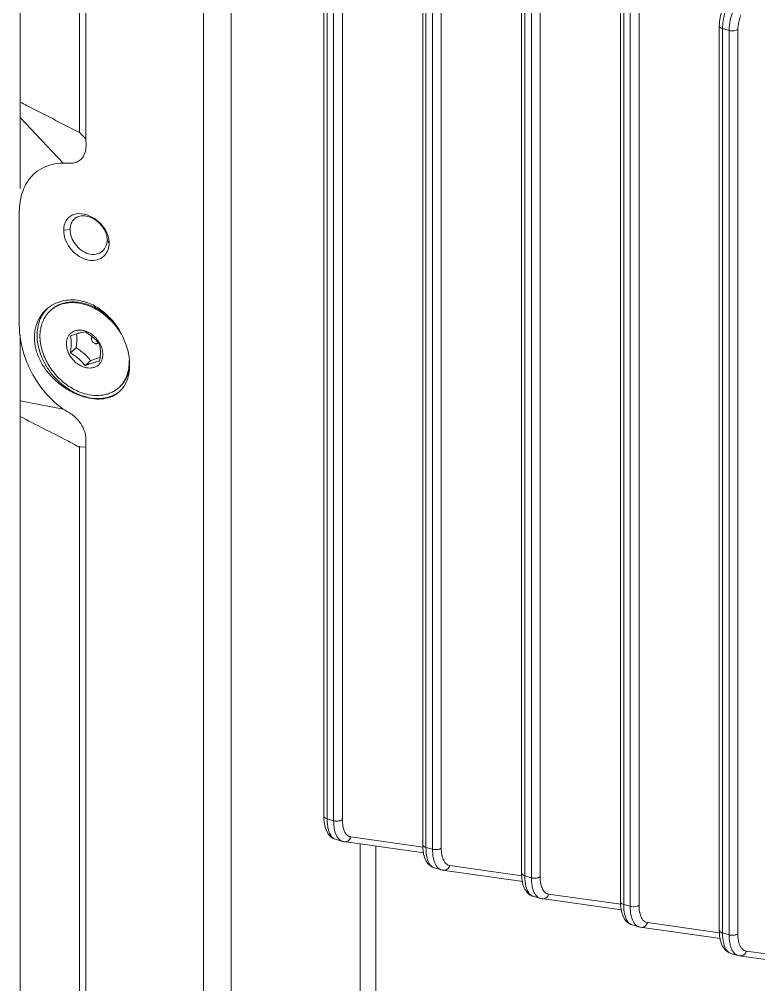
# Model space of a CAD drawing. Header units: millimetres. Extents: x 0 to 3564, y 0 to 2520.
# Drawn here: x 2375.2 to 2432.2, y 1773.8 to 1848.2 of the extents above; entities that cross this region are included whole.
import ezdxf

# ---------------------------------------------------------------- set-up
doc = ezdxf.new("R2010")
doc.units = ezdxf.units.MM
doc.layers.get('0').update_dxf_attribs({"lineweight": 13})

# ---------------------------------------------------------------- blocks, each defined once
blk = doc.blocks.new('A$C00222079')
for p, q in [((6.218, 23.867), (5.781, 23.488)), ((6.906, 22.514), (7.343, 22.892))]:
    blk.add_line(p, q)
for centre, radius, start, end in [((5.775, 24.798), 2.755, 124.53327, 130.89856), ((5.734, 25.094), 2.237, 128.87055, 130.89382), ((5.816, 23.857), 3.725, 71.81284, 73.89251), ((5.278, 22.373), 5.103, 30.43233, 31.15554), ((8.146, 24.584), 4.676, 253.0269, 253.89628), ((8.031, 24.101), 4.145, 252.61394, 253.89542), ((8.006, 22.471), 2.237, 310.89414, 312.91547), ((8.165, 22.036), 2.073, 310.92392, 318.53906)]:
    blk.add_arc(centre, radius, start, end)
for points, knots in [([(6.849, 27.436), (6.619, 27.502), (6.152, 27.589), (5.451, 27.57), (4.791, 27.4), (4.394, 27.192), (4.213, 27.067)], [0, 0, 0, 0, 0.261998, 0.514879, 0.76, 1, 1, 1, 1]), ([(3.971, 26.88), (3.768, 26.704), (3.409, 26.286), (3.073, 25.521), (2.96, 24.664), (3.078, 23.771), (3.413, 22.89), (4.116, 21.786), (4.871, 21.106), (5.43, 20.746)], [0, 0, 0, 0, 0.110779, 0.223415, 0.340175, 0.462703, 0.591528, 0.725827, 1, 1, 1, 1]), ([(3.977, 26.877), (3.853, 26.752), (3.629, 26.471), (3.299, 25.806), (3.209, 25.234), (3.209, 24.851)], [0, 0, 0, 0, 0.237804, 0.481875, 1, 1, 1, 1]), ([(4.33, 26.837), (4.41, 26.906), (4.582, 27.035), (4.867, 27.19), (5.175, 27.307), (5.618, 27.41), (6.216, 27.432), (6.692, 27.343), (6.93, 27.274)], [0, 0, 0, 0, 0.116286, 0.233593, 0.352871, 0.474937, 0.729326, 1, 1, 1, 1]), ([(6.87, 27.222), (6.639, 27.289), (6.177, 27.377), (5.597, 27.361), (5.164, 27.269), (4.862, 27.163), (4.582, 27.019), (4.411, 26.9), (4.331, 26.835)], [0, 0, 0, 0, 0.270316, 0.524847, 0.647069, 0.766487, 0.883841, 1, 1, 1, 1]), ([(9.646, 25.013), (9.486, 25.278), (9.118, 25.779), (8.449, 26.418), (7.696, 26.915), (7.147, 27.142), (6.87, 27.222)], [0, 0, 0, 0, 0.256117, 0.511979, 0.761604, 1, 1, 1, 1]), ([(6.93, 27.274), (7.284, 27.172), (7.983, 26.858), (8.586, 26.39), (8.865, 26.12)], [0, 0, 0, 0, 0.487118, 1, 1, 1, 1]), ([(8.877, 26.133), (8.612, 26.422), (8.029, 26.931), (7.334, 27.279), (6.978, 27.396)], [0, 0, 0, 0, 0.511319, 1, 1, 1, 1]), ([(4.27, 26.785), (4.163, 26.692), (3.964, 26.483), (3.727, 26.116), (3.556, 25.702), (3.452, 25.249), (3.419, 24.768), (3.455, 24.267), (3.561, 23.757), (3.733, 23.247), (3.969, 22.749), (4.263, 22.272), (4.61, 21.826), (5.003, 21.418), (5.433, 21.059), (6.036, 20.659), (6.532, 20.439), (6.87, 20.342)], [0, 0, 0, 0, 0.05183, 0.104458, 0.158586, 0.214743, 0.27325, 0.33421, 0.397528, 0.46294, 0.530041, 0.598325, 0.667217, 0.736111, 0.804398, 0.871501, 1, 1, 1, 1]), ([(10.325, 22.187), (10.357, 22.515), (10.328, 23.211), (9.969, 24.604), (9.382, 25.584), (8.877, 26.133)], [0, 0, 0, 0, 0.230273, 0.47968, 1, 1, 1, 1]), ([(3.209, 24.851), (3.209, 24.355), (3.418, 23.321), (4.197, 21.932), (5.345, 20.801), (6.3, 20.3), (6.792, 20.146)], [0, 0, 0, 0, 0.237626, 0.493501, 0.752993, 1, 1, 1, 1]), ([(6.87, 25.188), (6.781, 25.214), (6.602, 25.249), (6.336, 25.247), (6.088, 25.187), (5.871, 25.073), (5.692, 24.906), (5.56, 24.696), (5.481, 24.452), (5.464, 24.277), (5.464, 24.188)], [0, 0, 0, 0, 0.136999, 0.266428, 0.389247, 0.50766, 0.62481, 0.744133, 0.86857, 1, 1, 1, 1]), ([(6.906, 25.112), (6.827, 25.1), (6.657, 25.069), (6.389, 24.999), (6.093, 24.903), (5.887, 24.828), (5.781, 24.787)], [0, 0, 0, 0, 0.204428, 0.440769, 0.709115, 1, 1, 1, 1]), ([(5.839, 24.188), (5.839, 24.293), (5.83, 24.494), (5.799, 24.693), (5.781, 24.787)], [0, 0, 0, 0, 0.522764, 1, 1, 1, 1]), ([(6.218, 23.867), (6.227, 23.926), (6.258, 24.159), (6.276, 24.393), (6.276, 24.566)], [0, 0, 0, 0, 0.258895, 1, 1, 1, 1]), ([(6.276, 24.566), (6.276, 24.6), (6.274, 24.73), (6.264, 24.859), (6.252, 24.954)], [0, 0, 0, 0, 0.260939, 1, 1, 1, 1]), ([(8.076, 24.158), (8.013, 24.281), (7.899, 24.456), (7.717, 24.665), (7.517, 24.854), (7.241, 25.047), (6.995, 25.152), (6.87, 25.188)], [0, 0, 0, 0, 0.25442, 0.382873, 0.510825, 0.761319, 1, 1, 1, 1]), ([(8.031, 24.138), (7.956, 24.233), (7.798, 24.422), (7.53, 24.682), (7.23, 24.913), (7.015, 25.048), (6.906, 25.112)], [0, 0, 0, 0, 0.243221, 0.492743, 0.746206, 1, 1, 1, 1]), ([(7.401, 24.566), (7.401, 24.597), (7.408, 24.642), (7.436, 24.694), (7.454, 24.716), (7.464, 24.726)], [0, 0, 0, 0, 0.51828, 0.762133, 1, 1, 1, 1]), ([(7.682, 24.204), (7.644, 24.215), (7.569, 24.253), (7.479, 24.339), (7.418, 24.447), (7.401, 24.528), (7.401, 24.566)], [0, 0, 0, 0, 0.246106, 0.505616, 0.761983, 1, 1, 1, 1]), ([(5.464, 24.188), (5.464, 23.995), (5.525, 23.697), (5.695, 23.332), (5.87, 23.069), (6.083, 22.833), (6.4, 22.571), (6.679, 22.431), (6.87, 22.376)], [0, 0, 0, 0, 0.237649, 0.364578, 0.494405, 0.625031, 0.754273, 1, 1, 1, 1]), ([(5.781, 23.488), (5.79, 23.548), (5.821, 23.78), (5.839, 24.014), (5.839, 24.188)], [0, 0, 0, 0, 0.258902, 1, 1, 1, 1]), ([(7.343, 22.892), (7.268, 22.988), (7.11, 23.176), (6.842, 23.436), (6.542, 23.667), (6.327, 23.802), (6.218, 23.867)], [0, 0, 0, 0, 0.243221, 0.492743, 0.746206, 1, 1, 1, 1]), ([(7.922, 24.269), (7.91, 24.253), (7.879, 24.223), (7.82, 24.196), (7.752, 24.189), (7.705, 24.197), (7.682, 24.204)], [0, 0, 0, 0, 0.235089, 0.474254, 0.727492, 1, 1, 1, 1]), ([(8.031, 24.138), (8.049, 24.044), (8.08, 23.845), (8.089, 23.643), (8.089, 23.538)], [0, 0, 0, 0, 0.477241, 1, 1, 1, 1]), ([(8.277, 23.376), (8.277, 23.507), (8.239, 23.779), (8.14, 24.033), (8.076, 24.158)], [0, 0, 0, 0, 0.484404, 1, 1, 1, 1]), ([(5.781, 23.488), (5.89, 23.424), (6.105, 23.289), (6.405, 23.058), (6.673, 22.798), (6.831, 22.61), (6.906, 22.514)], [0, 0, 0, 0, 0.253794, 0.507257, 0.756779, 1, 1, 1, 1]), ([(6.87, 22.376), (6.96, 22.35), (7.139, 22.315), (7.405, 22.317), (7.652, 22.376), (7.87, 22.491), (8.049, 22.658), (8.18, 22.868), (8.26, 23.112), (8.277, 23.287), (8.277, 23.376)], [0, 0, 0, 0, 0.136999, 0.266428, 0.389247, 0.50766, 0.62481, 0.744133, 0.86857, 1, 1, 1, 1]), ([(8.069, 23.134), (7.952, 23.103), (7.708, 23.028), (7.468, 22.94), (7.343, 22.892)], [0, 0, 0, 0, 0.473379, 1, 1, 1, 1]), ([(8.089, 23.538), (8.089, 23.482), (8.083, 23.248), (8.057, 23.015), (8.031, 22.839)], [0, 0, 0, 0, 0.239408, 1, 1, 1, 1]), ([(6.906, 22.514), (7.012, 22.554), (7.218, 22.63), (7.514, 22.726), (7.782, 22.795), (7.952, 22.827), (8.031, 22.839)], [0, 0, 0, 0, 0.290885, 0.559231, 0.795572, 1, 1, 1, 1]), ([(9.53, 20.832), (9.595, 20.893), (9.72, 21.024), (9.883, 21.242), (10.022, 21.481), (10.173, 21.828), (10.295, 22.306), (10.315, 22.704), (10.308, 22.907)], [0, 0, 0, 0, 0.11782, 0.236586, 0.356981, 0.479606, 0.733095, 1, 1, 1, 1]), ([(10.306, 22.197), (10.278, 22.062), (10.203, 21.798), (10.033, 21.431), (9.811, 21.103), (9.628, 20.916), (9.531, 20.831)], [0, 0, 0, 0, 0.259837, 0.511539, 0.757326, 1, 1, 1, 1]), ([(9.718, 20.664), (9.893, 20.861), (10.18, 21.349), (10.298, 21.898), (10.325, 22.187)], [0, 0, 0, 0, 0.476373, 1, 1, 1, 1]), ([(5.43, 20.746), (5.538, 20.677), (5.966, 20.421), (6.427, 20.22), (6.781, 20.112)], [0, 0, 0, 0, 0.257591, 1, 1, 1, 1]), ([(6.849, 20.092), (7.102, 20.019), (7.599, 19.919), (8.33, 19.925), (8.989, 20.099), (9.363, 20.332), (9.522, 20.47)], [0, 0, 0, 0, 0.280581, 0.537986, 0.774784, 1, 1, 1, 1]), ([(6.87, 20.342), (7.108, 20.273), (7.585, 20.183), (8.183, 20.206), (8.626, 20.309), (8.934, 20.426), (9.218, 20.581), (9.39, 20.709), (9.471, 20.779)], [0, 0, 0, 0, 0.270674, 0.525062, 0.647129, 0.766407, 0.883714, 1, 1, 1, 1]), ([(6.881, 20.119), (7.114, 20.052), (7.582, 19.96), (8.278, 19.966), (8.923, 20.121), (9.307, 20.324), (9.478, 20.445)], [0, 0, 0, 0, 0.269777, 0.524852, 0.766736, 1, 1, 1, 1])]:
    blk.add_open_spline(points, degree=3, knots=knots)

msp = doc.modelspace()

# ---------------------------------------------------------------- linework, layer by layer
for p, q in [((2375.291, 1841.801), (2375.291, 1912.816)), ((2379.847, 1839.447), (2379.847, 1910.461)), ((2380.353, 1863.952), (2380.351, 1838.953)), ((2389.421, 1735.24), (2389.421, 1860.467)), ((2391.538, 1837.873), (2391.542, 1860.676)), ((2398.691, 1786.765), (2398.691, 1856.481)), ((2398.941, 1856.264), (2398.941, 1786.549)), ((2399.446, 1786.403), (2399.446, 1856.119)), ((2400.122, 1856.205), (2400.122, 1786.489)), ((2406.312, 1784.565), (2406.312, 1854.281)), ((2406.562, 1854.064), (2406.562, 1784.349)), ((2407.067, 1784.203), (2407.067, 1853.919)), ((2407.743, 1854.005), (2407.743, 1784.289)), ((2413.933, 1782.365), (2413.933, 1852.081)), ((2414.183, 1851.864), (2414.183, 1782.149)), ((2414.688, 1782.003), (2414.688, 1851.719)), ((2415.364, 1851.805), (2415.364, 1782.089)), ((2421.554, 1780.165), (2421.554, 1849.881)), ((2421.804, 1849.664), (2421.804, 1779.949)), ((2422.309, 1779.803), (2422.309, 1849.519)), ((2422.985, 1849.605), (2422.985, 1779.889)), ((2429.175, 1847.679), (2429.175, 1847.681)), ((2429.175, 1777.965), (2429.175, 1847.681)), ((2429.425, 1847.464), (2429.425, 1777.749)), ((2429.93, 1847.319), (2429.425, 1847.464)), ((2429.93, 1777.603), (2429.93, 1847.319)), ((2430.606, 1847.405), (2430.606, 1777.689)), ((2375.291, 1835.132), (2375.291, 1841.801)), ((2375.291, 1840.611), (2378.594, 1837.097)), ((2380.351, 1838.953), (2379.847, 1839.447)), ((2391.534, 1830.076), (2391.538, 1837.873)), ((2375.214, 1833.255), (2375.228, 1833.649)), ((2375.214, 1833.255), (2375.214, 1824.598)), ((2379.131, 1831.983), (2378.634, 1831.925)), ((2381.989, 1831.158), (2382.137, 1830.914)), ((2391.534, 1751.268), (2391.534, 1830.076)), ((2375.291, 1818.761), (2375.291, 1823.848)), ((2375.291, 1817.57), (2375.291, 1818.761)), ((2375.291, 1818.761), (2378.594, 1818.137)), ((2375.291, 1747.585), (2375.291, 1817.57)), ((2379.847, 1752.845), (2379.847, 1815.216)), ((2379.847, 1815.216), (2380.352, 1815.189)), ((2380.352, 1815.189), (2380.351, 1752.351)), ((2398.691, 1786.765), (2398.691, 1786.764)), ((2398.941, 1786.549), (2399.446, 1786.403)), ((2399.583, 1784.973), (2400.139, 1784.812)), ((2400.279, 1784.782), (2400.149, 1784.81)), ((2400.224, 1784.794), (2406.398, 1783.926)), ((2406.339, 1784.364), (2400.775, 1785.147)), ((2401.497, 1784.615), (2401.497, 1726.675)), ((2406.312, 1784.565), (2406.312, 1784.564)), ((2402.703, 1784.445), (2402.703, 1726.768)), ((2406.562, 1784.349), (2407.067, 1784.203)), ((2407.204, 1782.773), (2407.76, 1782.612)), ((2407.901, 1782.582), (2407.77, 1782.61)), ((2407.845, 1782.594), (2414.019, 1781.726)), ((2413.96, 1782.164), (2408.396, 1782.947)), ((2414.183, 1782.149), (2414.688, 1782.003)), ((2414.825, 1780.573), (2415.381, 1780.412)), ((2415.522, 1780.382), (2415.391, 1780.41)), ((2415.466, 1780.394), (2421.64, 1779.526)), ((2421.581, 1779.964), (2416.017, 1780.747)), ((2421.804, 1779.949), (2422.309, 1779.803)), ((2429.202, 1777.764), (2423.638, 1778.547)), ((2422.447, 1778.373), (2423.002, 1778.212)), ((2423.143, 1778.182), (2423.012, 1778.21)), ((2423.087, 1778.194), (2429.261, 1777.326)), ((2429.425, 1777.749), (2429.93, 1777.603)), ((2436.823, 1775.564), (2431.26, 1776.347)), ((2430.068, 1776.173), (2430.623, 1776.012)), ((2430.764, 1775.982), (2430.633, 1776.01)), ((2430.708, 1775.994), (2436.882, 1775.126))]:
    msp.add_line(p, q)
for centre, radius, start, end in [((2432.739, 1847.462), 3.314, 176.83071, 179.95392), ((2393.84, 1875.552), 38.512, 241.20675, 242.02576), ((2382.587, 1824.685), 7.379, 186.43402, 191.43379), ((2383.25, 1824.817), 8.054, 191.42122, 195.99092)]:
    msp.add_arc(centre, radius, start, end)
for points, knots in [([(2429.997, 1849.954), (2429.867, 1849.822), (2429.636, 1849.494), (2429.302, 1848.744), (2429.175, 1848.106), (2429.175, 1847.681)], [0, 0, 0, 0, 0.226138, 0.481934, 1, 1, 1, 1]), ([(2429.986, 1849.547), (2429.929, 1849.446), (2429.707, 1849.01), (2429.561, 1848.535), (2429.494, 1848.168)], [0, 0, 0, 0, 0.236444, 1, 1, 1, 1]), ([(2429.942, 1847.589), (2429.95, 1847.684), (2429.999, 1848.079), (2430.106, 1848.465), (2430.214, 1848.746)], [0, 0, 0, 0, 0.241893, 1, 1, 1, 1]), ([(2429.494, 1848.168), (2429.485, 1848.124), (2429.456, 1847.95), (2429.437, 1847.775), (2429.43, 1847.645)], [0, 0, 0, 0, 0.257178, 1, 1, 1, 1]), ([(2430.606, 1847.405), (2430.606, 1847.49), (2430.628, 1847.855), (2430.72, 1848.214), (2430.822, 1848.474)], [0, 0, 0, 0, 0.234357, 1, 1, 1, 1]), ([(2429.425, 1847.464), (2429.39, 1847.475), (2429.287, 1847.511), (2429.175, 1847.603), (2429.175, 1847.679)], [0, 0, 0, 0, 0.32396, 1, 1, 1, 1]), ([(2430.606, 1847.404), (2430.523, 1847.336), (2430.285, 1847.271), (2430.05, 1847.284), (2429.93, 1847.319)], [0, 0, 0, 0, 0.4633, 1, 1, 1, 1]), ([(2375.775, 1841.54), (2376.449, 1841.181), (2377.815, 1840.499), (2379.169, 1839.796), (2379.846, 1839.447)], [0, 0, 0, 0, 0.500219, 1, 1, 1, 1]), ([(2380.351, 1838.952), (2380.351, 1838.811), (2380.361, 1838.532), (2380.35, 1838.001), (2380.132, 1837.501), (2379.734, 1837.192), (2379.243, 1837.033), (2378.854, 1837.107), (2378.594, 1837.097)], [0, 0, 0, 0, 0.136587, 0.27033, 0.512587, 0.629136, 0.748339, 1, 1, 1, 1]), ([(2375.79, 1835.568), (2375.93, 1835.801), (2376.265, 1836.231), (2377.172, 1836.886), (2378.026, 1837.077), (2378.594, 1837.097)], [0, 0, 0, 0, 0.245151, 0.486509, 1, 1, 1, 1]), ([(2375.227, 1833.649), (2375.239, 1833.828), (2375.316, 1834.494), (2375.537, 1835.148), (2375.79, 1835.568)], [0, 0, 0, 0, 0.268111, 1, 1, 1, 1]), ([(2381.055, 1832.784), (2380.801, 1832.96), (2380.267, 1833.214), (2379.531, 1833.214), (2379.072, 1832.97), (2378.727, 1832.589), (2378.631, 1832.187), (2378.634, 1831.925)], [0, 0, 0, 0, 0.285962, 0.532642, 0.645488, 0.757563, 1, 1, 1, 1]), ([(2379.466, 1832.806), (2379.558, 1832.885), (2379.788, 1833.01), (2380.192, 1833.052), (2380.623, 1832.962), (2381.195, 1832.679), (2381.77, 1832.1), (2381.993, 1831.464), (2381.989, 1831.158)], [0, 0, 0, 0, 0.102149, 0.212245, 0.334246, 0.466924, 0.742865, 1, 1, 1, 1]), ([(2379.131, 1831.983), (2379.133, 1832.142), (2379.179, 1832.45), (2379.357, 1832.712), (2379.466, 1832.806)], [0, 0, 0, 0, 0.525313, 1, 1, 1, 1]), ([(2382.01, 1831.581), (2381.965, 1831.7), (2381.743, 1832.167), (2381.375, 1832.562), (2381.055, 1832.784)], [0, 0, 0, 0, 0.246044, 1, 1, 1, 1]), ([(2378.634, 1831.925), (2378.628, 1831.687), (2378.736, 1831.19), (2379.206, 1830.314), (2379.853, 1829.811), (2380.328, 1829.667)], [0, 0, 0, 0, 0.240209, 0.498829, 1, 1, 1, 1]), ([(2380.542, 1830.11), (2380.145, 1830.221), (2379.442, 1830.757), (2379.137, 1831.576), (2379.131, 1831.983)], [0, 0, 0, 0, 0.502894, 1, 1, 1, 1]), ([(2382.137, 1830.914), (2382.138, 1830.968), (2382.13, 1831.196), (2382.072, 1831.42), (2382.01, 1831.581)], [0, 0, 0, 0, 0.239773, 1, 1, 1, 1]), ([(2381.989, 1831.158), (2381.991, 1830.996), (2381.932, 1830.677), (2381.742, 1830.411), (2381.627, 1830.311)], [0, 0, 0, 0, 0.514884, 1, 1, 1, 1]), ([(2382.003, 1830.292), (2382.025, 1830.339), (2382.106, 1830.536), (2382.139, 1830.752), (2382.137, 1830.914)], [0, 0, 0, 0, 0.243215, 1, 1, 1, 1]), ([(2380.328, 1829.667), (2380.647, 1829.57), (2381.182, 1829.554), (2381.746, 1829.894), (2381.935, 1830.152), (2382.003, 1830.292)], [0, 0, 0, 0, 0.51726, 0.758341, 1, 1, 1, 1]), ([(2381.627, 1830.311), (2381.489, 1830.192), (2381.125, 1830.025), (2380.732, 1830.057), (2380.542, 1830.11)], [0, 0, 0, 0, 0.47897, 1, 1, 1, 1]), ([(2375.214, 1824.598), (2375.214, 1824.537), (2375.217, 1824.29), (2375.234, 1824.043), (2375.255, 1823.858)], [0, 0, 0, 0, 0.244987, 1, 1, 1, 1]), ([(2375.507, 1822.598), (2375.562, 1822.405), (2375.815, 1821.63), (2376.176, 1820.889), (2376.503, 1820.369)], [0, 0, 0, 0, 0.246147, 1, 1, 1, 1]), ([(2376.503, 1820.369), (2376.642, 1820.149), (2377.228, 1819.31), (2377.97, 1818.576), (2378.594, 1818.137)], [0, 0, 0, 0, 0.254039, 1, 1, 1, 1]), ([(2378.594, 1818.137), (2378.719, 1818.048), (2378.989, 1817.896), (2379.387, 1817.642), (2379.735, 1817.306), (2380.113, 1816.798), (2380.391, 1816.068), (2380.35, 1815.471), (2380.351, 1815.188)], [0, 0, 0, 0, 0.125433, 0.252506, 0.384519, 0.5174, 0.769069, 1, 1, 1, 1]), ([(2378.907, 1815.702), (2378.302, 1816.014), (2377.092, 1816.627), (2375.883, 1817.245), (2375.291, 1817.57)], [0, 0, 0, 0, 0.501908, 1, 1, 1, 1]), ([(2378.907, 1815.702), (2378.981, 1815.665), (2379.279, 1815.512), (2379.567, 1815.34), (2379.787, 1815.219)], [0, 0, 0, 0, 0.246599, 1, 1, 1, 1]), ([(2379.787, 1815.219), (2379.791, 1815.23), (2379.814, 1815.259), (2379.84, 1815.229), (2379.846, 1815.216)], [0, 0, 0, 0, 0.438621, 1, 1, 1, 1]), ([(2398.691, 1786.765), (2398.691, 1786.563), (2398.716, 1786.178), (2398.858, 1785.642), (2399.136, 1785.196), (2399.434, 1785.014), (2399.593, 1784.97)], [0, 0, 0, 0, 0.282152, 0.536623, 0.769169, 1, 1, 1, 1]), ([(2398.691, 1786.764), (2398.691, 1786.742), (2398.727, 1786.627), (2398.852, 1786.574), (2398.941, 1786.549)], [0, 0, 0, 0, 0.193826, 1, 1, 1, 1]), ([(2398.941, 1786.549), (2398.941, 1786.277), (2398.978, 1785.804), (2399.151, 1785.344), (2399.278, 1785.187)], [0, 0, 0, 0, 0.572745, 1, 1, 1, 1]), ([(2399.446, 1786.403), (2399.485, 1786.392), (2399.649, 1786.359), (2399.822, 1786.368), (2399.943, 1786.402)], [0, 0, 0, 0, 0.243843, 1, 1, 1, 1]), ([(2399.539, 1785.595), (2399.523, 1785.655), (2399.465, 1785.921), (2399.446, 1786.194), (2399.446, 1786.403)], [0, 0, 0, 0, 0.229255, 1, 1, 1, 1]), ([(2399.943, 1786.402), (2399.961, 1786.407), (2400.024, 1786.428), (2400.085, 1786.458), (2400.122, 1786.489)], [0, 0, 0, 0, 0.277866, 1, 1, 1, 1]), ([(2400.201, 1785.813), (2400.187, 1785.863), (2400.138, 1786.085), (2400.122, 1786.314), (2400.122, 1786.489)], [0, 0, 0, 0, 0.229225, 1, 1, 1, 1]), ([(2399.81, 1785.033), (2399.78, 1785.068), (2399.656, 1785.238), (2399.58, 1785.438), (2399.539, 1785.595)], [0, 0, 0, 0, 0.222671, 1, 1, 1, 1]), ([(2400.428, 1785.347), (2400.403, 1785.376), (2400.299, 1785.516), (2400.236, 1785.682), (2400.201, 1785.813)], [0, 0, 0, 0, 0.223091, 1, 1, 1, 1]), ([(2400.775, 1785.147), (2400.743, 1785.151), (2400.61, 1785.183), (2400.495, 1785.269), (2400.428, 1785.347)], [0, 0, 0, 0, 0.242655, 1, 1, 1, 1]), ([(2399.278, 1785.187), (2399.3, 1785.16), (2399.384, 1785.068), (2399.496, 1784.998), (2399.583, 1784.973)], [0, 0, 0, 0, 0.270141, 1, 1, 1, 1]), ([(2400.139, 1784.812), (2400.108, 1784.821), (2399.983, 1784.869), (2399.876, 1784.956), (2399.81, 1785.033)], [0, 0, 0, 0, 0.240159, 1, 1, 1, 1]), ([(2400.775, 1785.147), (2400.746, 1785.037), (2400.62, 1784.834), (2400.384, 1784.768), (2400.28, 1784.783)], [0, 0, 0, 0, 0.519227, 1, 1, 1, 1]), ([(2406.312, 1784.565), (2406.312, 1784.363), (2406.337, 1783.978), (2406.479, 1783.442), (2406.757, 1782.996), (2407.055, 1782.814), (2407.214, 1782.77)], [0, 0, 0, 0, 0.282152, 0.536623, 0.769169, 1, 1, 1, 1]), ([(2406.312, 1784.564), (2406.312, 1784.542), (2406.348, 1784.427), (2406.473, 1784.374), (2406.562, 1784.349)], [0, 0, 0, 0, 0.193826, 1, 1, 1, 1]), ([(2406.562, 1784.349), (2406.562, 1784.077), (2406.599, 1783.604), (2406.772, 1783.144), (2406.899, 1782.987)], [0, 0, 0, 0, 0.572745, 1, 1, 1, 1]), ([(2407.16, 1783.395), (2407.144, 1783.455), (2407.086, 1783.721), (2407.067, 1783.994), (2407.067, 1784.203)], [0, 0, 0, 0, 0.229255, 1, 1, 1, 1]), ([(2407.067, 1784.203), (2407.106, 1784.192), (2407.27, 1784.159), (2407.443, 1784.168), (2407.564, 1784.202)], [0, 0, 0, 0, 0.243843, 1, 1, 1, 1]), ([(2407.564, 1784.202), (2407.582, 1784.207), (2407.645, 1784.228), (2407.706, 1784.258), (2407.743, 1784.289)], [0, 0, 0, 0, 0.277866, 1, 1, 1, 1]), ([(2407.822, 1783.613), (2407.808, 1783.663), (2407.759, 1783.885), (2407.743, 1784.114), (2407.743, 1784.289)], [0, 0, 0, 0, 0.229225, 1, 1, 1, 1]), ([(2407.431, 1782.833), (2407.401, 1782.868), (2407.277, 1783.038), (2407.201, 1783.238), (2407.16, 1783.395)], [0, 0, 0, 0, 0.222671, 1, 1, 1, 1]), ([(2408.049, 1783.147), (2408.024, 1783.176), (2407.92, 1783.316), (2407.857, 1783.482), (2407.822, 1783.613)], [0, 0, 0, 0, 0.223091, 1, 1, 1, 1]), ([(2408.396, 1782.947), (2408.364, 1782.951), (2408.232, 1782.983), (2408.116, 1783.069), (2408.049, 1783.147)], [0, 0, 0, 0, 0.242655, 1, 1, 1, 1]), ([(2406.899, 1782.987), (2406.921, 1782.96), (2407.005, 1782.868), (2407.117, 1782.798), (2407.204, 1782.773)], [0, 0, 0, 0, 0.270141, 1, 1, 1, 1]), ([(2407.76, 1782.612), (2407.729, 1782.621), (2407.604, 1782.669), (2407.497, 1782.756), (2407.431, 1782.833)], [0, 0, 0, 0, 0.240159, 1, 1, 1, 1]), ([(2408.396, 1782.947), (2408.367, 1782.837), (2408.241, 1782.634), (2408.005, 1782.568), (2407.901, 1782.583)], [0, 0, 0, 0, 0.519227, 1, 1, 1, 1]), ([(2413.933, 1782.365), (2413.933, 1782.163), (2413.958, 1781.778), (2414.1, 1781.242), (2414.378, 1780.796), (2414.676, 1780.614), (2414.835, 1780.57)], [0, 0, 0, 0, 0.282152, 0.536623, 0.769169, 1, 1, 1, 1]), ([(2413.933, 1782.364), (2413.933, 1782.342), (2413.969, 1782.227), (2414.094, 1782.174), (2414.183, 1782.149)], [0, 0, 0, 0, 0.193826, 1, 1, 1, 1]), ([(2414.183, 1782.149), (2414.183, 1781.877), (2414.22, 1781.404), (2414.393, 1780.944), (2414.52, 1780.787)], [0, 0, 0, 0, 0.572745, 1, 1, 1, 1]), ([(2414.781, 1781.195), (2414.765, 1781.255), (2414.707, 1781.521), (2414.688, 1781.794), (2414.688, 1782.003)], [0, 0, 0, 0, 0.229255, 1, 1, 1, 1]), ([(2414.688, 1782.003), (2414.727, 1781.992), (2414.891, 1781.959), (2415.064, 1781.968), (2415.185, 1782.002)], [0, 0, 0, 0, 0.243843, 1, 1, 1, 1]), ([(2415.185, 1782.002), (2415.203, 1782.007), (2415.266, 1782.028), (2415.327, 1782.058), (2415.364, 1782.089)], [0, 0, 0, 0, 0.277866, 1, 1, 1, 1]), ([(2415.443, 1781.413), (2415.43, 1781.463), (2415.38, 1781.685), (2415.364, 1781.914), (2415.364, 1782.089)], [0, 0, 0, 0, 0.229225, 1, 1, 1, 1]), ([(2414.52, 1780.787), (2414.542, 1780.76), (2414.626, 1780.668), (2414.738, 1780.598), (2414.826, 1780.573)], [0, 0, 0, 0, 0.270141, 1, 1, 1, 1]), ([(2415.052, 1780.633), (2415.022, 1780.668), (2414.898, 1780.838), (2414.822, 1781.038), (2414.781, 1781.195)], [0, 0, 0, 0, 0.222671, 1, 1, 1, 1]), ([(2415.67, 1780.947), (2415.645, 1780.976), (2415.541, 1781.116), (2415.478, 1781.282), (2415.443, 1781.413)], [0, 0, 0, 0, 0.223091, 1, 1, 1, 1]), ([(2416.017, 1780.747), (2415.985, 1780.751), (2415.853, 1780.783), (2415.737, 1780.869), (2415.67, 1780.947)], [0, 0, 0, 0, 0.242655, 1, 1, 1, 1]), ([(2415.381, 1780.412), (2415.35, 1780.421), (2415.225, 1780.469), (2415.118, 1780.556), (2415.052, 1780.633)], [0, 0, 0, 0, 0.240159, 1, 1, 1, 1]), ([(2416.017, 1780.747), (2415.988, 1780.637), (2415.862, 1780.434), (2415.626, 1780.368), (2415.522, 1780.383)], [0, 0, 0, 0, 0.519227, 1, 1, 1, 1]), ([(2421.554, 1780.165), (2421.554, 1779.963), (2421.579, 1779.578), (2421.721, 1779.042), (2421.999, 1778.596), (2422.297, 1778.414), (2422.456, 1778.37)], [0, 0, 0, 0, 0.282152, 0.536623, 0.769169, 1, 1, 1, 1]), ([(2421.554, 1780.165), (2421.554, 1780.143), (2421.589, 1780.028), (2421.715, 1779.974), (2421.804, 1779.949)], [0, 0, 0, 0, 0.193808, 1, 1, 1, 1]), ([(2421.804, 1779.949), (2421.804, 1779.677), (2421.841, 1779.204), (2422.014, 1778.744), (2422.141, 1778.587)], [0, 0, 0, 0, 0.572745, 1, 1, 1, 1]), ([(2422.402, 1778.995), (2422.386, 1779.055), (2422.328, 1779.321), (2422.309, 1779.594), (2422.309, 1779.803)], [0, 0, 0, 0, 0.229255, 1, 1, 1, 1]), ([(2422.309, 1779.803), (2422.348, 1779.792), (2422.512, 1779.759), (2422.685, 1779.768), (2422.806, 1779.802)], [0, 0, 0, 0, 0.243843, 1, 1, 1, 1]), ([(2422.806, 1779.802), (2422.824, 1779.807), (2422.887, 1779.828), (2422.948, 1779.858), (2422.985, 1779.889)], [0, 0, 0, 0, 0.277866, 1, 1, 1, 1]), ([(2423.064, 1779.213), (2423.051, 1779.263), (2423.001, 1779.485), (2422.985, 1779.714), (2422.985, 1779.889)], [0, 0, 0, 0, 0.229225, 1, 1, 1, 1]), ([(2422.141, 1778.587), (2422.163, 1778.56), (2422.247, 1778.468), (2422.359, 1778.398), (2422.447, 1778.373)], [0, 0, 0, 0, 0.270141, 1, 1, 1, 1]), ([(2422.673, 1778.433), (2422.643, 1778.468), (2422.519, 1778.638), (2422.443, 1778.838), (2422.402, 1778.995)], [0, 0, 0, 0, 0.222671, 1, 1, 1, 1]), ([(2423.291, 1778.747), (2423.266, 1778.776), (2423.162, 1778.916), (2423.099, 1779.082), (2423.064, 1779.213)], [0, 0, 0, 0, 0.223091, 1, 1, 1, 1]), ([(2423.638, 1778.547), (2423.609, 1778.437), (2423.483, 1778.234), (2423.247, 1778.168), (2423.143, 1778.183)], [0, 0, 0, 0, 0.519227, 1, 1, 1, 1]), ([(2423.638, 1778.547), (2423.606, 1778.551), (2423.474, 1778.583), (2423.358, 1778.669), (2423.291, 1778.747)], [0, 0, 0, 0, 0.242655, 1, 1, 1, 1]), ([(2423.002, 1778.212), (2422.971, 1778.221), (2422.846, 1778.269), (2422.739, 1778.356), (2422.673, 1778.433)], [0, 0, 0, 0, 0.240159, 1, 1, 1, 1]), ([(2429.175, 1777.965), (2429.175, 1777.763), (2429.2, 1777.378), (2429.342, 1776.842), (2429.62, 1776.396), (2429.918, 1776.214), (2430.077, 1776.17)], [0, 0, 0, 0, 0.282152, 0.536623, 0.769169, 1, 1, 1, 1]), ([(2429.175, 1777.965), (2429.175, 1777.943), (2429.21, 1777.828), (2429.336, 1777.774), (2429.425, 1777.749)], [0, 0, 0, 0, 0.193808, 1, 1, 1, 1]), ([(2429.425, 1777.749), (2429.425, 1777.477), (2429.462, 1777.004), (2429.635, 1776.544), (2429.762, 1776.387)], [0, 0, 0, 0, 0.572745, 1, 1, 1, 1]), ([(2430.023, 1776.795), (2430.007, 1776.855), (2429.949, 1777.121), (2429.93, 1777.394), (2429.93, 1777.603)], [0, 0, 0, 0, 0.229255, 1, 1, 1, 1]), ([(2429.93, 1777.603), (2429.969, 1777.592), (2430.133, 1777.559), (2430.306, 1777.568), (2430.427, 1777.602)], [0, 0, 0, 0, 0.243843, 1, 1, 1, 1]), ([(2430.427, 1777.602), (2430.445, 1777.607), (2430.508, 1777.628), (2430.569, 1777.658), (2430.606, 1777.689)], [0, 0, 0, 0, 0.277866, 1, 1, 1, 1]), ([(2430.685, 1777.013), (2430.672, 1777.063), (2430.622, 1777.285), (2430.606, 1777.514), (2430.606, 1777.689)], [0, 0, 0, 0, 0.229225, 1, 1, 1, 1]), ([(2429.762, 1776.387), (2429.784, 1776.36), (2429.868, 1776.268), (2429.98, 1776.198), (2430.068, 1776.173)], [0, 0, 0, 0, 0.270141, 1, 1, 1, 1]), ([(2430.294, 1776.233), (2430.264, 1776.268), (2430.14, 1776.438), (2430.064, 1776.638), (2430.023, 1776.795)], [0, 0, 0, 0, 0.222671, 1, 1, 1, 1]), ([(2430.912, 1776.547), (2430.887, 1776.576), (2430.783, 1776.716), (2430.72, 1776.882), (2430.685, 1777.013)], [0, 0, 0, 0, 0.223091, 1, 1, 1, 1]), ([(2431.26, 1776.347), (2431.23, 1776.237), (2431.104, 1776.034), (2430.868, 1775.968), (2430.764, 1775.983)], [0, 0, 0, 0, 0.519227, 1, 1, 1, 1]), ([(2431.26, 1776.347), (2431.227, 1776.351), (2431.095, 1776.383), (2430.979, 1776.469), (2430.912, 1776.547)], [0, 0, 0, 0, 0.242655, 1, 1, 1, 1]), ([(2430.623, 1776.012), (2430.592, 1776.021), (2430.467, 1776.069), (2430.36, 1776.156), (2430.294, 1776.233)], [0, 0, 0, 0, 0.240159, 1, 1, 1, 1])]:
    msp.add_open_spline(points, degree=3, knots=knots)
msp.add_open_spline([(2429.93, 1847.319), (2429.93, 1847.409), (2429.934, 1847.499), (2429.942, 1847.589)], degree=3)

# ---------------------------------------------------------------- block references
msp.add_blockref('A$C00222079', (2373.376, 1798.976))

doc.saveas('drawing.dxf')
